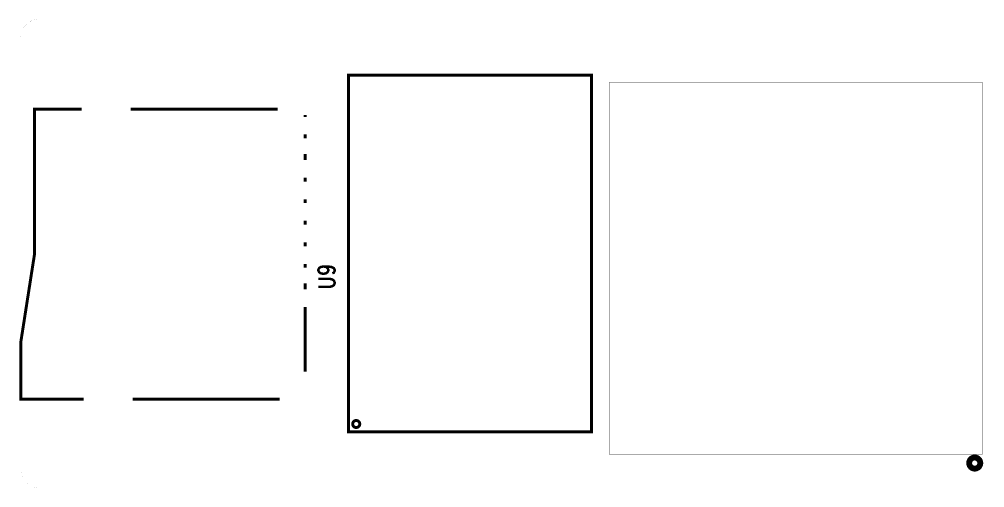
# Model space of a CAD drawing. Extents: x 99.9 to 184.4, y 100 to 123.9.
# Drawn here: x 99.92 to 149.14, y 100 to 123.9 of the extents above; entities that cross this region are included whole.
import ezdxf

# ---------------------------------------------------------------- set-up
doc = ezdxf.new("R2010")
doc.units = 0
doc.header["$MEASUREMENT"] = 0
doc.layers.add('L1-SILK_PHO', color=7, linetype='CONTINUOUS')

msp = doc.modelspace()

# ---------------------------------------------------------------- linework, layer by layer
at = {"layer": 'L1-SILK_PHO', "const_width": 0.001016}
for points in [[(100.899214, 123.89993, 0.4045754), (100.000054, 122.998992)], [(100.000054, 100.90023, 0.3878136), (100.90023, 100.000054)]]:
    msp.add_lwpolyline(points, format="xyb", dxfattribs=at)
at = {"layer": 'L1-SILK_PHO'}
for points, const_width in [([(170.557952, 123.89993), (100.899976, 123.89993)], 0.001016), ([(100.000054, 123.000008), (100.000054, 100.899976)], 0.001016), ([(116.700046, 102.849934), (116.700046, 121.05005), (129.100072, 121.05005), (129.100072, 102.849934), (116.700046, 102.849934)], 0.150114), ([(149.011894, 120.69699), (149.011894, 101.697028), (130.011932, 101.697028), (130.011932, 120.69699), (149.011894, 120.69699)], 0.009906), ([(149.011894, 101.697028), (149.011894, 120.696736), (130.011932, 120.696736), (130.011932, 101.697028), (149.011894, 101.697028)], 0.009906), ([(103.19893, 104.523286), (99.99853, 104.523286), (99.99853, 107.421426), (100.69957, 111.922306), (100.69957, 119.321326), (103.09987, 119.321326)], 0.150114), ([(105.59923, 119.321326), (113.09985, 119.321326)], 0.150114), ([(114.49939, 119.021606), (114.49939, 118.922546)], 0.150114), ([(114.49939, 118.023386), (114.49939, 117.822726)], 0.150114), ([(114.49939, 117.022626), (114.49939, 116.722906)], 0.150114), ([(114.49939, 115.821206), (114.49939, 115.623086)], 0.150114), ([(114.49939, 114.721386), (114.49939, 114.523266)], 0.150114), ([(114.49939, 113.621566), (114.49939, 113.423446)], 0.150114), ([(114.49939, 112.521746), (114.49939, 112.323626)], 0.150114), ([(114.49939, 111.421926), (114.49939, 111.221266)], 0.150114), ([(115.44427, 111.289084), (115.563396, 111.260128), (115.642898, 111.20247), (115.682522, 111.115856), (115.682522, 111.087154), (115.642898, 111.00054), (115.563396, 110.942628), (115.44427, 110.913926), (115.404646, 110.913926), (115.28552, 110.942628), (115.206272, 111.00054), (115.166648, 111.087154), (115.166648, 111.115856), (115.206272, 111.20247), (115.28552, 111.260128), (115.44427, 111.289084), (115.642898, 111.289084), (115.841272, 111.260128), (115.960398, 111.20247), (116.000022, 111.115856), (116.000022, 111.058198), (115.960398, 110.971584), (115.880896, 110.942628)], 0.127), ([(114.49939, 110.421166), (114.49939, 110.121446)], 0.150114), ([(115.166648, 110.24997), (115.76177, 110.24997), (115.880896, 110.278926), (115.960398, 110.336584), (116.000022, 110.423198), (116.000022, 110.480856), (115.960398, 110.56747), (115.880896, 110.625128), (115.76177, 110.654084), (115.166648, 110.654084)], 0.127), ([(114.49939, 109.222286), (114.49939, 105.922826)], 0.150114), ([(105.69829, 104.523286), (113.19891, 104.523286)], 0.150114), ([(148.411946, 101.697028), (149.011894, 102.296976), (149.011894, 101.697028), (148.411946, 101.697028)], 0.009906), ([(149.011894, 102.296976), (148.411946, 101.697028)], 0.009906), ([(100.899976, 100.000054), (170.600116, 100.000054)], 0.001016)]:
    msp.add_lwpolyline(points, dxfattribs=dict(at, const_width=const_width))
for points, const_width in [([(116.92001, 103.249984, 1), (117.280182, 103.249984, 1)], 0.150114), ([(148.350986, 101.256338, 1), (148.91639, 101.256338, 1)], 0.299974)]:
    msp.add_lwpolyline(points, format="xyb", close=True, dxfattribs=dict(at, const_width=const_width))

doc.saveas('drawing.dxf')
